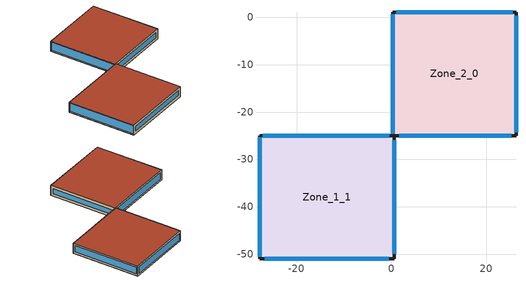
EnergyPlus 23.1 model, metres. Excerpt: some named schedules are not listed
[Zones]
Zone_2_0
 floor outside (90.1-2019 Nonresidential CZ 0 Exterior Floor (Mass)): 0.31,1.05 26.31,1.05 26.31,-24.95 0.31,-24.95 z28.04
 wall outside (90.1-2019 Nonresidential CZ 0 Exterior Wall (Mass)): 0.61,-24.95 26.31,-24.95 26.31,1.05 0.31,1.05 0.31,-24.95 z28.04:32.04
 wall to Zone_1_1 (Interior Partition (Mass)): 0.31,-24.95 0.61,-24.95 z28.04:32.04
 window (90.1-2019 Nonresidential CZ 0 Glazing (Operable)): 0.31,0.7 0.31,-24.59 z28.4:31.68; 1.64,-24.95 25.29,-24.95 z29.06:31.02; 26.31,-24.22 26.31,0.32 / 25.59,1.05 1.04,1.05 z28.77:31.31
 roof outside (90.1-2019 Nonresidential CZ 0 Exterior Roof (Mass)): 0.31,1.05 0.31,-24.95 26.31,-24.95 26.31,1.05 z32.04
Zone_1_1
 floor outside (90.1-2019 Nonresidential CZ 0 Exterior Floor (Mass)): -27.86,-24.95 0.61,-24.95 0.61,-50.95 -27.86,-50.95 z28.04
 wall outside (90.1-2019 Nonresidential CZ 0 Exterior Wall (Mass)): 0.31,-24.95 -27.86,-24.95 -27.86,-50.95 0.61,-50.95 0.61,-24.95 z28.04:32.04
 window (90.1-2019 Nonresidential CZ 0 Glazing (Operable)): -27.86,-25.3 -27.86,-50.59 z28.4:31.68; -26.73,-50.95 -0.52,-50.95 z29.17:30.91; 0.61,-49.92 0.61,-25.97 z29.06:31.02; -0.42,-24.95 -27.13,-24.95 z28.77:31.31
 roof outside (90.1-2019 Nonresidential CZ 0 Exterior Roof (Mass)): -27.86,-24.95 -27.86,-50.95 0.61,-50.95 0.61,-24.95 z32.04
[Site:GroundTemperature:BuildingSurface]
18, 18, 18, 18, 18, 18, 18, 18, 18, 18, 18, 18
[Site:GroundReflectance]
0.2, 0.2, 0.2, 0.2, 0.2, 0.2, 0.2, 0.2, 0.2, 0.2, 0.2, 0.2
[Site:GroundReflectance:SnowModifier]
1, 1
[Site:WeatherStation]
Wind Sensor Height Above Ground {m}=10; Wind Speed Profile Exponent=0.22; Wind Speed Profile Boundary Layer Thickness {m}=370; Air Temperature Sensor Height Above Ground {m}=1.5
[SizingPeriod:WeatherFileConditionType] Use Weather File Daylight Saving Period=No; Use Weather File Rain and Snow Indicators=No
Name | Period Selection | Day Type
Extreme Summer Weather Period for Design | SummerExtreme | SummerDesignDay
Extreme Winter Weather Period for Design | WinterExtreme | WinterDesignDay
[Building]
Building: North Axis {deg}=0; Terrain=Suburbs; Loads Convergence Tolerance Value=0.04; Temperature Convergence Tolerance Value {deltaC}=0.25; Solar Distribution=FullExterior; Maximum Number of Warmup Days=30; Minimum Number of Warmup Days=7
[Construction]
90.1-2019 Nonresidential CZ 0 Exterior Wall (Mass): Stucco_0.025_90.1-2019 Nonresidential CZ 0 Exterior Wall (Mass), Concrete_0.203_90.1-2019 Nonresidential CZ 0 Exterior Wall (Mass), Mineral Wool_0.006340168156952033_90.1-2019 Nonresidential CZ 0 Exterior Wall (Mass), Plaster_0.013_90.1-2019 Nonresidential CZ 0 Exterior Wall (Mass)
Interior Partition (Mass): Plaster_0.013_Interior Partition (Mass), Plaster_0.013_Interior Partition (Mass)
90.1-2019 Nonresidential CZ 0 Exterior Floor (Mass): Stucco_0.025_90.1-2019 Nonresidential CZ 0 Exterior Floor (Mass), Mineral Wool_0.005244967487677573_90.1-2019 Nonresidential CZ 0 Exterior Floor (Mass), Concrete_0.102_90.1-2019 Nonresidential CZ 0 Exterior Floor (Mass), Carpet_0.02_90.1-2019 Nonresidential CZ 0 Exterior Floor (Mass)
90.1-2019 Nonresidential CZ 0 Exterior Roof (Mass): Vaporpermeable Felt_0.003_90.1-2019 Nonresidential CZ 0 Exterior Roof (Mass), XPS Board_0.14713995500631277_90.1-2019 Nonresidential CZ 0 Exterior Roof (Mass), Concrete_0.203_90.1-2019 Nonresidential CZ 0 Exterior Roof (Mass), Acoustic Tile_0.005_90.1-2019 Nonresidential CZ 0 Exterior Roof (Mass)
90.1-2019 Nonresidential CZ 0 Glazing (Operable): 90.1-2019 Nonresidential CZ 0 Glazing (Operable)Window
[Material]
Stucco_0.025_90.1-2019 Nonresidential CZ 0 Exterior Wall (Mass): Roughness=Smooth; @90.1-2019 Nonresidential CZ 0 Exterior Wall (Mass):Stucco-Thickness@ [m]=0.025; @90.1-2019 Nonresidential CZ 0 Exterior Wall (Mass):Stucco-Conductivity@ [W/m-K]=0.72; @90.1-2019 Nonresidential CZ 0 Exterior Wall (Mass):Stucco-Density@ [kg/m3]=1856; @90.1-2019 Nonresidential CZ 0 Exterior Wall (Mass):Stucco-SpecificHeat@ [J/kg-K]=840; @90.1-2019 Nonresidential CZ 0 Exterior Wall (Mass):Stucco-ThermalEmittance@=0.9; @90.1-2019 Nonresidential CZ 0 Exterior Wall (Mass):Stucco-SolarAbsorptance@=0.7; @90.1-2019 Nonresidential CZ 0 Exterior Wall (Mass):Stucco-VisibleAbsorptance@=0.7
Concrete_0.203_90.1-2019 Nonresidential CZ 0 Exterior Wall (Mass): Roughness=Rough; @90.1-2019 Nonresidential CZ 0 Exterior Wall (Mass):Concrete-Thickness@ [m]=0.203; @90.1-2019 Nonresidential CZ 0 Exterior Wall (Mass):Concrete-Conductivity@ [W/m-K]=2; @90.1-2019 Nonresidential CZ 0 Exterior Wall (Mass):Concrete-Density@ [kg/m3]=2400; @90.1-2019 Nonresidential CZ 0 Exterior Wall (Mass):Concrete-SpecificHeat@ [J/kg-K]=950; @90.1-2019 Nonresidential CZ 0 Exterior Wall (Mass):Concrete-ThermalEmittance@=0.9; @90.1-2019 Nonresidential CZ 0 Exterior Wall (Mass):Concrete-SolarAbsorptance@=0.7; @90.1-2019 Nonresidential CZ 0 Exterior Wall (Mass):Concrete-VisibleAbsorptance@=0.7
Mineral Wool_0.006340168156952033_90.1-2019 Nonresidential CZ 0 Exterior Wall (Mass): Roughness=Rough; @90.1-2019 Nonresidential CZ 0 Exterior Wall (Mass):Mineral Wool-Thickness@ [m]=0.00634017; @90.1-2019 Nonresidential CZ 0 Exterior Wall (Mass):Mineral Wool-Conductivity@ [W/m-K]=0.041; @90.1-2019 Nonresidential CZ 0 Exterior Wall (Mass):Mineral Wool-Density@ [kg/m3]=155; @90.1-2019 Nonresidential CZ 0 Exterior Wall (Mass):Mineral Wool-SpecificHeat@ [J/kg-K]=1130; @90.1-2019 Nonresidential CZ 0 Exterior Wall (Mass):Mineral Wool-ThermalEmittance@=0.9; @90.1-2019 Nonresidential CZ 0 Exterior Wall (Mass):Mineral Wool-SolarAbsorptance@=0.7; @90.1-2019 Nonresidential CZ 0 Exterior Wall (Mass):Mineral Wool-VisibleAbsorptance@=0.7
Plaster_0.013_90.1-2019 Nonresidential CZ 0 Exterior Wall (Mass): Roughness=Rough; @90.1-2019 Nonresidential CZ 0 Exterior Wall (Mass):Plaster-Thickness@ [m]=0.013; @90.1-2019 Nonresidential CZ 0 Exterior Wall (Mass):Plaster-Conductivity@ [W/m-K]=1; @90.1-2019 Nonresidential CZ 0 Exterior Wall (Mass):Plaster-Density@ [kg/m3]=2000; @90.1-2019 Nonresidential CZ 0 Exterior Wall (Mass):Plaster-SpecificHeat@ [J/kg-K]=1130; @90.1-2019 Nonresidential CZ 0 Exterior Wall (Mass):Plaster-ThermalEmittance@=0.9; @90.1-2019 Nonresidential CZ 0 Exterior Wall (Mass):Plaster-SolarAbsorptance@=0.7; @90.1-2019 Nonresidential CZ 0 Exterior Wall (Mass):Plaster-VisibleAbsorptance@=0.7
Plaster_0.013_Interior Partition (Mass): Roughness=Rough; @Interior Partition (Mass):Plaster-Thickness@ [m]=0.013; @Interior Partition (Mass):Plaster-Conductivity@ [W/m-K]=1; @Interior Partition (Mass):Plaster-Density@ [kg/m3]=2000; @Interior Partition (Mass):Plaster-SpecificHeat@ [J/kg-K]=1130; @Interior Partition (Mass):Plaster-ThermalEmittance@=0.9; @Interior Partition (Mass):Plaster-SolarAbsorptance@=0.7; @Interior Partition (Mass):Plaster-VisibleAbsorptance@=0.7
Stucco_0.025_90.1-2019 Nonresidential CZ 0 Exterior Floor (Mass): Roughness=Smooth; @90.1-2019 Nonresidential CZ 0 Exterior Floor (Mass):Stucco-Thickness@ [m]=0.025; @90.1-2019 Nonresidential CZ 0 Exterior Floor (Mass):Stucco-Conductivity@ [W/m-K]=0.72; @90.1-2019 Nonresidential CZ 0 Exterior Floor (Mass):Stucco-Density@ [kg/m3]=1856; @90.1-2019 Nonresidential CZ 0 Exterior Floor (Mass):Stucco-SpecificHeat@ [J/kg-K]=840; @90.1-2019 Nonresidential CZ 0 Exterior Floor (Mass):Stucco-ThermalEmittance@=0.9; @90.1-2019 Nonresidential CZ 0 Exterior Floor (Mass):Stucco-SolarAbsorptance@=0.7; @90.1-2019 Nonresidential CZ 0 Exterior Floor (Mass):Stucco-VisibleAbsorptance@=0.7
Mineral Wool_0.005244967487677573_90.1-2019 Nonresidential CZ 0 Exterior Floor (Mass): Roughness=Rough; @90.1-2019 Nonresidential CZ 0 Exterior Floor (Mass):Mineral Wool-Thickness@ [m]=0.00524497; @90.1-2019 Nonresidential CZ 0 Exterior Floor (Mass):Mineral Wool-Conductivity@ [W/m-K]=0.041; @90.1-2019 Nonresidential CZ 0 Exterior Floor (Mass):Mineral Wool-Density@ [kg/m3]=155; @90.1-2019 Nonresidential CZ 0 Exterior Floor (Mass):Mineral Wool-SpecificHeat@ [J/kg-K]=1130; @90.1-2019 Nonresidential CZ 0 Exterior Floor (Mass):Mineral Wool-ThermalEmittance@=0.9; @90.1-2019 Nonresidential CZ 0 Exterior Floor (Mass):Mineral Wool-SolarAbsorptance@=0.7; @90.1-2019 Nonresidential CZ 0 Exterior Floor (Mass):Mineral Wool-VisibleAbsorptance@=0.7
Concrete_0.102_90.1-2019 Nonresidential CZ 0 Exterior Floor (Mass): Roughness=Rough; @90.1-2019 Nonresidential CZ 0 Exterior Floor (Mass):Concrete-Thickness@ [m]=0.102; @90.1-2019 Nonresidential CZ 0 Exterior Floor (Mass):Concrete-Conductivity@ [W/m-K]=2; @90.1-2019 Nonresidential CZ 0 Exterior Floor (Mass):Concrete-Density@ [kg/m3]=2400; @90.1-2019 Nonresidential CZ 0 Exterior Floor (Mass):Concrete-SpecificHeat@ [J/kg-K]=950; @90.1-2019 Nonresidential CZ 0 Exterior Floor (Mass):Concrete-ThermalEmittance@=0.9; @90.1-2019 Nonresidential CZ 0 Exterior Floor (Mass):Concrete-SolarAbsorptance@=0.7; @90.1-2019 Nonresidential CZ 0 Exterior Floor (Mass):Concrete-VisibleAbsorptance@=0.7
Carpet_0.02_90.1-2019 Nonresidential CZ 0 Exterior Floor (Mass): Roughness=MediumRough; @90.1-2019 Nonresidential CZ 0 Exterior Floor (Mass):Carpet-Thickness@ [m]=0.02; @90.1-2019 Nonresidential CZ 0 Exterior Floor (Mass):Carpet-Conductivity@ [W/m-K]=0.06; @90.1-2019 Nonresidential CZ 0 Exterior Floor (Mass):Carpet-Density@ [kg/m3]=288; @90.1-2019 Nonresidential CZ 0 Exterior Floor (Mass):Carpet-SpecificHeat@ [J/kg-K]=1380; @90.1-2019 Nonresidential CZ 0 Exterior Floor (Mass):Carpet-ThermalEmittance@=0.9; @90.1-2019 Nonresidential CZ 0 Exterior Floor (Mass):Carpet-SolarAbsorptance@=0.7; @90.1-2019 Nonresidential CZ 0 Exterior Floor (Mass):Carpet-VisibleAbsorptance@=0.7
Vaporpermeable Felt_0.003_90.1-2019 Nonresidential CZ 0 Exterior Roof (Mass): Roughness=Rough; @90.1-2019 Nonresidential CZ 0 Exterior Roof (Mass):Vaporpermeable Felt-Thickness@ [m]=0.003; @90.1-2019 Nonresidential CZ 0 Exterior Roof (Mass):Vaporpermeable Felt-Conductivity@ [W/m-K]=0.909091; @90.1-2019 Nonresidential CZ 0 Exterior Roof (Mass):Vaporpermeable Felt-Density@ [kg/m3]=0.5; @90.1-2019 Nonresidential CZ 0 Exterior Roof (Mass):Vaporpermeable Felt-SpecificHeat@ [J/kg-K]=1800; @90.1-2019 Nonresidential CZ 0 Exterior Roof (Mass):Vaporpermeable Felt-ThermalEmittance@=0.9; @90.1-2019 Nonresidential CZ 0 Exterior Roof (Mass):Vaporpermeable Felt-SolarAbsorptance@=0.7; @90.1-2019 Nonresidential CZ 0 Exterior Roof (Mass):Vaporpermeable Felt-VisibleAbsorptance@=0.7
XPS Board_0.14713995500631277_90.1-2019 Nonresidential CZ 0 Exterior Roof (Mass): Roughness=Rough; @90.1-2019 Nonresidential CZ 0 Exterior Roof (Mass):XPS Board-Thickness@ [m]=0.14714; @90.1-2019 Nonresidential CZ 0 Exterior Roof (Mass):XPS Board-Conductivity@ [W/m-K]=0.034; @90.1-2019 Nonresidential CZ 0 Exterior Roof (Mass):XPS Board-Density@ [kg/m3]=35; @90.1-2019 Nonresidential CZ 0 Exterior Roof (Mass):XPS Board-SpecificHeat@ [J/kg-K]=1400; @90.1-2019 Nonresidential CZ 0 Exterior Roof (Mass):XPS Board-ThermalEmittance@=0.9; @90.1-2019 Nonresidential CZ 0 Exterior Roof (Mass):XPS Board-SolarAbsorptance@=0.7; @90.1-2019 Nonresidential CZ 0 Exterior Roof (Mass):XPS Board-VisibleAbsorptance@=0.7
Concrete_0.203_90.1-2019 Nonresidential CZ 0 Exterior Roof (Mass): Roughness=Rough; @90.1-2019 Nonresidential CZ 0 Exterior Roof (Mass):Concrete-Thickness@ [m]=0.203; @90.1-2019 Nonresidential CZ 0 Exterior Roof (Mass):Concrete-Conductivity@ [W/m-K]=2; @90.1-2019 Nonresidential CZ 0 Exterior Roof (Mass):Concrete-Density@ [kg/m3]=2400; @90.1-2019 Nonresidential CZ 0 Exterior Roof (Mass):Concrete-SpecificHeat@ [J/kg-K]=950; @90.1-2019 Nonresidential CZ 0 Exterior Roof (Mass):Concrete-ThermalEmittance@=0.9; @90.1-2019 Nonresidential CZ 0 Exterior Roof (Mass):Concrete-SolarAbsorptance@=0.7; @90.1-2019 Nonresidential CZ 0 Exterior Roof (Mass):Concrete-VisibleAbsorptance@=0.7
Acoustic Tile_0.005_90.1-2019 Nonresidential CZ 0 Exterior Roof (Mass): Roughness=MediumSmooth; @90.1-2019 Nonresidential CZ 0 Exterior Roof (Mass):Acoustic Tile-Thickness@ [m]=0.005; @90.1-2019 Nonresidential CZ 0 Exterior Roof (Mass):Acoustic Tile-Conductivity@ [W/m-K]=0.06; @90.1-2019 Nonresidential CZ 0 Exterior Roof (Mass):Acoustic Tile-Density@ [kg/m3]=368; @90.1-2019 Nonresidential CZ 0 Exterior Roof (Mass):Acoustic Tile-SpecificHeat@ [J/kg-K]=590; @90.1-2019 Nonresidential CZ 0 Exterior Roof (Mass):Acoustic Tile-ThermalEmittance@=0.9; @90.1-2019 Nonresidential CZ 0 Exterior Roof (Mass):Acoustic Tile-SolarAbsorptance@=0.7; @90.1-2019 Nonresidential CZ 0 Exterior Roof (Mass):Acoustic Tile-VisibleAbsorptance@=0.7
[WindowMaterial:SimpleGlazingSystem]
90.1-2019 Nonresidential CZ 0 Glazing (Operable)Window: @90.1-2019 Nonresidential CZ 0 Glazing (Operable)-UValue@=3.52052; @90.1-2019 Nonresidential CZ 0 Glazing (Operable)-SolarHeatGainCoefficient@=0.2; @90.1-2019 Nonresidential CZ 0 Glazing (Operable)-VisibleTransmittance@=0.22
[WindowMaterial:Shade] Solar Reflectance=0.49; Visible reflectance=0.49; Thermal Hemispherical Emissivity=0.9; Infrared Transmittance=0; Top opening multiplier=1; Bottom opening multiplier=1; Left-side opening multiplier=1; Right-side opening multiplier=1; Air flow permeability=0
Zone_2_0:f0:w0_Shade: @Zone_2_0:f0:w0-ShadingSystemTransmittanceSolar@=0.5; @Zone_2_0:f0:w0-ShadingSystemTransmittanceVisible@=0.5; @Zone_2_0:f0:w0-ShadingThickness@ [m]=0.003; @Zone_2_0:f0:w0-ShadingConductivity@ [W/m-K]=0.1; @Zone_2_0:f0:w0-ShadeGlassDistance@ [m]=0.05
Zone_2_0:f2:w0_Shade: @Zone_2_0:f2:w0-ShadingSystemTransmittanceSolar@=0.5; @Zone_2_0:f2:w0-ShadingSystemTransmittanceVisible@=0.5; @Zone_2_0:f2:w0-ShadingThickness@ [m]=0.003; @Zone_2_0:f2:w0-ShadingConductivity@ [W/m-K]=0.1; @Zone_2_0:f2:w0-ShadeGlassDistance@ [m]=0.05
Zone_2_0:f3:w0_Shade: @Zone_2_0:f3:w0-ShadingSystemTransmittanceSolar@=0.5; @Zone_2_0:f3:w0-ShadingSystemTransmittanceVisible@=0.5; @Zone_2_0:f3:w0-ShadingThickness@ [m]=0.003; @Zone_2_0:f3:w0-ShadingConductivity@ [W/m-K]=0.1; @Zone_2_0:f3:w0-ShadeGlassDistance@ [m]=0.05
Zone_2_0:f4:w0_Shade: @Zone_2_0:f4:w0-ShadingSystemTransmittanceSolar@=0.5; @Zone_2_0:f4:w0-ShadingSystemTransmittanceVisible@=0.5; @Zone_2_0:f4:w0-ShadingThickness@ [m]=0.003; @Zone_2_0:f4:w0-ShadingConductivity@ [W/m-K]=0.1; @Zone_2_0:f4:w0-ShadeGlassDistance@ [m]=0.05
Zone_1_1:f0:w0_Shade: @Zone_1_1:f0:w0-ShadingSystemTransmittanceSolar@=0.5; @Zone_1_1:f0:w0-ShadingSystemTransmittanceVisible@=0.5; @Zone_1_1:f0:w0-ShadingThickness@ [m]=0.003; @Zone_1_1:f0:w0-ShadingConductivity@ [W/m-K]=0.1; @Zone_1_1:f0:w0-ShadeGlassDistance@ [m]=0.05
Zone_1_1:f1:w0_Shade: @Zone_1_1:f1:w0-ShadingSystemTransmittanceSolar@=0.5; @Zone_1_1:f1:w0-ShadingSystemTransmittanceVisible@=0.5; @Zone_1_1:f1:w0-ShadingThickness@ [m]=0.003; @Zone_1_1:f1:w0-ShadingConductivity@ [W/m-K]=0.1; @Zone_1_1:f1:w0-ShadeGlassDistance@ [m]=0.05
Zone_1_1:f2:w0_Shade: @Zone_1_1:f2:w0-ShadingSystemTransmittanceSolar@=0.5; @Zone_1_1:f2:w0-ShadingSystemTransmittanceVisible@=0.5; @Zone_1_1:f2:w0-ShadingThickness@ [m]=0.003; @Zone_1_1:f2:w0-ShadingConductivity@ [W/m-K]=0.1; @Zone_1_1:f2:w0-ShadeGlassDistance@ [m]=0.05
Zone_1_1:f3:w0_Shade: @Zone_1_1:f3:w0-ShadingSystemTransmittanceSolar@=0.5; @Zone_1_1:f3:w0-ShadingSystemTransmittanceVisible@=0.5; @Zone_1_1:f3:w0-ShadingThickness@ [m]=0.003; @Zone_1_1:f3:w0-ShadingConductivity@ [W/m-K]=0.1; @Zone_1_1:f3:w0-ShadeGlassDistance@ [m]=0.05
[Zone] Rotation [deg]=0; Type=1; Multiplier=1; Zone Inside Convection Algorithm=TARP; Zone Outside Convection Algorithm=DOE-2
Name | Volume [m3] | Area [m2]
Zone_2_0 | 2704 | 676
Zone_1_1 | 2961.32 | 740.33
[People] OccupancySchedule=College BLDG_OCC_SCH_Offices; Number of People Calculation Method=People/Area; PeopleDensity [person/m2]=0.2; Fraction Radiant=0.3; Sensible Heat Fraction=AUTOCALCULATE; Carbon Dioxide Generation Rate [m3/s-W]=3.82E-08; Enable ASHRAE 55 Comfort Warnings=No; Mean Radiant Temperature Calculation Type=ZoneAveraged; Clothing Insulation Calculation Method=DynamicClothingModelASHRAE55; Air Velocity Schedule=AirSpeed 0; Thermal Comfort Model 1 Type=AdaptiveASH55; Thermal Comfort Model 2 Type=Pierce; Thermal Comfort Model 3 Type=Fanger
Name | Zone or ZoneList | Activity Level Schedule | Work Efficiency Schedule
People Zone_2_0 | Zone_2_0 | Zone_2_0PeopleActivity | Zone_2_0WorkEfficiency
People Zone_1_1 | Zone_1_1 | Zone_1_1PeopleActivity | Zone_1_1WorkEfficiency
[ElectricEquipment] EquipmentAvailibilitySchedule=College BLDG_EQUIP_SCH_Base; Design Level Calculation Method=Watts/Area; EquipmentPowerDensity [W/m2]=12; Fraction Latent=0; Fraction Radiant=.2; Fraction Lost=0
Name | Zone or ZoneList
Zone_2_0 Equipment | Zone_2_0
Zone_1_1 Equipment | Zone_1_1
[Lights] LightsAvailibilitySchedule=College BLDG_LIGHT_SCH; Design Level Calculation Method=Watts/Area; LightingPowerDensity [W/m2]=13; Return Air Fraction=0; Fraction Radiant=.42; Fraction Visible=.18; Fraction Replaceable=1
Name | Zone or ZoneList
Zone_2_0 General lighting | Zone_2_0
Zone_1_1 General lighting | Zone_1_1
[Daylighting:Controls] Daylighting Method=SplitFlux; Lighting control type { 1 = continuous,2 = stepped,3 = continuous / off}=Continuous; Minimum Input Power Fraction for Continuous Dimming Control=0.1; Minimum Light Output Fraction for Continuous Dimming Control=0.1; Number of Stepped Control Steps=3; Probability Lighting will be Reset When Needed in Manual Stepped Control=1; Maximum Allowable Discomfort Glare Index=22; Fraction of Zone Controlled by Reference Point 1=1
Name | Zone | @Zone_2_0-LightsAvailibilitySchedule@ | Daylighting Reference Point 1 | @Zone_2_0-IlluminanceSetpoint@ [lux at Reference Point 1] | @Zone_1_1-LightsAvailibilitySchedule@ | @Zone_1_1-IlluminanceSetpoint@ [lux at Reference Point 1]
Zone_2_0_DaylCtrl | Zone_2_0 | College BLDG_LIGHT_SCH | Zone_2_0_DaylCtrlRefPt1 | 500
Zone_1_1_DaylCtrl | Zone_1_1 |  | Zone_1_1_DaylCtrlRefPt1 |  | College BLDG_LIGHT_SCH | 500
[ZoneInfiltration:DesignFlowRate] Schedule=On; Design Flow Rate Calculation Method=Flow/ExteriorArea; Flow per Exterior Surface Area [m3/s-m2]=0.00102413
Name | Zone or ZoneList | @Zone_2_0-InfiltrationConstantCoefficient@ | @Zone_2_0-InfiltrationTemperatureCoefficient@ | @Zone_2_0-InfiltrationWindVelocityCoefficient@ | @Zone_2_0-InfiltrationWindVelocitySquaredCoefficient@ | @Zone_1_1-InfiltrationConstantCoefficient@ | @Zone_1_1-InfiltrationTemperatureCoefficient@ | @Zone_1_1-InfiltrationWindVelocityCoefficient@ | @Zone_1_1-InfiltrationWindVelocitySquaredCoefficient@
Zone_2_0Infiltration | Zone_2_0 | 1 | 0 | 0 | 0
Zone_1_1Infiltration | Zone_1_1 |  |  |  |  | 1 | 0 | 0 | 0
[WindowShadingControl] Shading type=ExteriorShade; Shading control is scheduled=Yes; Glare control is active=No; Type of slat angle control=FixedSlatAngle; Setpoint 2=0; Multiple Surface Control Type=Sequential
Zone_2_0:f0:w0_ShadingControl: Zone=Zone_2_0; @Zone_2_0:f0:w0-ShadingControlType@=OnIfHighSolarOnWindow; @Zone_2_0:f0:w0-ShadingSystemAvailibilitySchedule@=AllOn; @Zone_2_0:f0:w0-ShadingSystemSetPoint@=180; Material name of shading device=Zone_2_0:f0:w0_Shade; Daylighting Control Object=Zone_2_0_DaylCtrl; Fenestration Surface 1=Zone_2_0:f0:w0
Zone_2_0:f2:w0_ShadingControl: Zone=Zone_2_0; Material name of shading device=Zone_2_0:f2:w0_Shade; Daylighting Control Object=Zone_2_0_DaylCtrl; Fenestration Surface 1=Zone_2_0:f2:w0; @Zone_2_0:f2:w0-ShadingControlType@=OnIfHighSolarOnWindow; @Zone_2_0:f2:w0-ShadingSystemAvailibilitySchedule@=AllOn; @Zone_2_0:f2:w0-ShadingSystemSetPoint@=180
Zone_2_0:f3:w0_ShadingControl: Zone=Zone_2_0; Material name of shading device=Zone_2_0:f3:w0_Shade; Daylighting Control Object=Zone_2_0_DaylCtrl; Fenestration Surface 1=Zone_2_0:f3:w0; @Zone_2_0:f3:w0-ShadingControlType@=OnIfHighSolarOnWindow; @Zone_2_0:f3:w0-ShadingSystemAvailibilitySchedule@=AllOn; @Zone_2_0:f3:w0-ShadingSystemSetPoint@=180
Zone_2_0:f4:w0_ShadingControl: Zone=Zone_2_0; Material name of shading device=Zone_2_0:f4:w0_Shade; Daylighting Control Object=Zone_2_0_DaylCtrl; Fenestration Surface 1=Zone_2_0:f4:w0; @Zone_2_0:f4:w0-ShadingControlType@=OnIfHighSolarOnWindow; @Zone_2_0:f4:w0-ShadingSystemAvailibilitySchedule@=AllOn; @Zone_2_0:f4:w0-ShadingSystemSetPoint@=180
Zone_1_1:f0:w0_ShadingControl: Zone=Zone_1_1; Material name of shading device=Zone_1_1:f0:w0_Shade; Daylighting Control Object=Zone_1_1_DaylCtrl; Fenestration Surface 1=Zone_1_1:f0:w0; @Zone_1_1:f0:w0-ShadingControlType@=OnIfHighSolarOnWindow; @Zone_1_1:f0:w0-ShadingSystemAvailibilitySchedule@=AllOn; @Zone_1_1:f0:w0-ShadingSystemSetPoint@=180
Zone_1_1:f1:w0_ShadingControl: Zone=Zone_1_1; Material name of shading device=Zone_1_1:f1:w0_Shade; Daylighting Control Object=Zone_1_1_DaylCtrl; Fenestration Surface 1=Zone_1_1:f1:w0; @Zone_1_1:f1:w0-ShadingControlType@=OnIfHighSolarOnWindow; @Zone_1_1:f1:w0-ShadingSystemAvailibilitySchedule@=AllOn; @Zone_1_1:f1:w0-ShadingSystemSetPoint@=180
Zone_1_1:f2:w0_ShadingControl: Zone=Zone_1_1; Material name of shading device=Zone_1_1:f2:w0_Shade; Daylighting Control Object=Zone_1_1_DaylCtrl; Fenestration Surface 1=Zone_1_1:f2:w0; @Zone_1_1:f2:w0-ShadingControlType@=OnIfHighSolarOnWindow; @Zone_1_1:f2:w0-ShadingSystemAvailibilitySchedule@=AllOn; @Zone_1_1:f2:w0-ShadingSystemSetPoint@=180
Zone_1_1:f3:w0_ShadingControl: Zone=Zone_1_1; Material name of shading device=Zone_1_1:f3:w0_Shade; Daylighting Control Object=Zone_1_1_DaylCtrl; Fenestration Surface 1=Zone_1_1:f3:w0; @Zone_1_1:f3:w0-ShadingControlType@=OnIfHighSolarOnWindow; @Zone_1_1:f3:w0-ShadingSystemAvailibilitySchedule@=AllOn; @Zone_1_1:f3:w0-ShadingSystemSetPoint@=180
[Zone equipment]
Zone_2_0: Zone_2_0 Ideal Loads Air
Zone_1_1: Zone_1_1 Ideal Loads Air
[Sizing:Zone] Zone Cooling Design Supply Air Temperature Input Method=SupplyAirTemperature; Zone Cooling Design Supply Air Temperature {C}=12; Zone Heating Design Supply Air Temperature Input Method=SupplyAirTemperature; Zone Heating Design Supply Air Temperature {C}=35; Zone Cooling Design Supply Air Humidity Ratio {kgWater/kgDryAir}=0.009; Zone Heating Design Supply Air Humidity Ratio {kgWater/kgDryAir}=0.004; Zone Heating Sizing Factor=1.15; Zone Cooling Sizing Factor=1.15; Cooling Design Air Flow Method=DesignDay; Heating Design Air Flow Method=DesignDay
Name | Design Specification Outdoor Air Object
Zone_2_0 | Zone_2_0MinFreshAir
Zone_1_1 | Zone_1_1MinFreshAir
[ZoneControl:Thermostat]
Name | Zone or ZoneList | Control Type Schedule | Control 1
Zone_2_0 Thermostat | Zone_2_0 | Zone_2_0_ZoneControlTypeSched | Dual Setpoint - Zone Zone_2_0
Zone_1_1 Thermostat | Zone_1_1 | Zone_1_1_ZoneControlTypeSched | Dual Setpoint - Zone Zone_1_1
[ThermostatSetpoint:DualSetpoint] Heating Setpoint Temperature Schedule=College HTGSETP_SCH; Cooling Setpoint Temperature Schedule=College CLGSETP_SCH
Dual Setpoint - Zone Zone_2_0; Dual Setpoint - Zone Zone_1_1
[DesignSpecification:OutdoorAir] Outdoor Air Method=Sum; MechVentSchedule=AllOn
Name | @Zone_2_0-MinFreshAirPerson@ [m3/s-person] | @Zone_2_0-MinFreshAirArea@ [m3/s-m2] | @Zone_1_1-MinFreshAirPerson@ [m3/s-person] | @Zone_1_1-MinFreshAirArea@ [m3/s-m2]
Zone_2_0MinFreshAir | 0.01 | 0.001
Zone_1_1MinFreshAir |  |  | 0.01 | 0.001
[Schedule:Constant]
On; AllOn: 1
AirSpeed 0: 0
Zone_2_0PeopleActivity; Zone_1_1PeopleActivity: Any Number, 125.28
Zone_2_0WorkEfficiency; Zone_1_1WorkEfficiency: Any Number, 0
Zone_2_0_ZoneControlTypeSched; Zone_1_1_ZoneControlTypeSched: 4
[Schedule:Day:Hourly]
13a46f4f-f023-4d97-bc89-9e15cc504736: Fraction, 0, 0, 0, 0, 0, 0, 0, 0, 1, 1, 1, 1, 1, 1, 1, 1, 1, 0.2, 0.2, 0.2, 0.2, 0, 0, 0
2db9fe6b-5451-4ef8-b29c-43ce3ec11145: Fraction, 0, 0, 0, 0, 0, 0, 0, 0, 0, 0, 0, 0, 0, 0, 0, 0, 0, 0, 0, 0, 0, 0, 0, 0
1834927a-b472-4396-8721-2c7e9bc78555: Fraction, 0, 0, 0, 0, 0, 0, 0, 0, 0.5, 0.5, 0.5, 0.5, 0.5, 0.5, 0.5, 0.5, 0.5, 0.2, 0.2, 0.2, 0.2, 0, 0, 0
11972c52-61c8-4f57-88bb-7496af982186: Fraction, 0.1773, 0.1773, 0.1773, 0.1773, 0.1773, 0.1773, 0.1773, 0.9, 0.9, 0.9, 0.9, 0.9, 0.9, 0.9, 0.9, 0.9, 0.9, 0.9, 0.9, 0.9, 0.9, 0.1773, 0.1773, 0.1773
d54c6378-4a6c-45db-9de4-900cf3df8b70: Fraction, 0.1773, 0.1773, 0.1773, 0.1773, 0.1773, 0.1773, 0.1773, 0.1773, 0.1773, 0.1773, 0.1773, 0.1773, 0.1773, 0.1773, 0.1773, 0.1773, 0.1773, 0.1773, 0.1773, 0.1773, 0.1773, 0.1773, 0.1773, 0.1773
852b5676-d480-4d98-a6f2-b27ff55470ac: Fraction, 0.1773, 0.1773, 0.1773, 0.1773, 0.1773, 0.1773, 0.1773, 0.1773, 0.5, 0.5, 0.5, 0.5, 0.5, 0.5, 0.5, 0.5, 0.5, 0.5, 0.5, 0.5, 0.1773, 0.1773, 0.1773, 0.1773
28ff5dd8-2adb-4925-b8d8-fbb9354c33e4: Fraction, 0.4, 0.4, 0.4, 0.4, 0.4, 0.4, 0.4, 0.4, 1, 1, 1, 1, 1, 1, 1, 1, 1, 0.4, 0.4, 0.4, 0.4, 0.4, 0.4, 0.4
d93732f1-78b8-4d49-a862-33fb61c03296: Fraction, 0.4, 0.4, 0.4, 0.4, 0.4, 0.4, 0.4, 0.4, 0.4, 0.4, 0.4, 0.4, 0.4, 0.4, 0.4, 0.4, 0.4, 0.4, 0.4, 0.4, 0.4, 0.4, 0.4, 0.4
d121ed73-165e-4655-82d5-77e987343f9d: Fraction, 0.3, 0.3, 0.3, 0.3, 0.3, 0.3, 0.3, 0.3, 0.3, 0.3, 0.3, 0.3, 0.3, 0.3, 0.3, 0.3, 0.3, 0.3, 0.3, 0.3, 0.3, 0.3, 0.3, 0.3
e1321285-c9d6-467d-9a4d-bb59ab9c38de: Fraction, 0.3, 0.3, 0.3, 0.3, 0.3, 0.3, 0.3, 0.3, 0.5, 0.5, 0.5, 0.5, 0.5, 0.5, 0.5, 0.5, 0.5, 0.3, 0.3, 0.3, 0.3, 0.3, 0.3, 0.3
[Schedule:Year]
College BLDG_OCC_SCH_Offices: Fraction, College BLDG_OCC_SCH_Offices_0, 1, 1, 1, 7, College BLDG_OCC_SCH_Offices_1, 1, 8, 1, 14, College BLDG_OCC_SCH_Offices_2, 1, 15, 1, 21, College BLDG_OCC_SCH_Offices_3, 1, 22, 1, 28, College BLDG_OCC_SCH_Offices_4, 1, 29, 2, 4, College BLDG_OCC_SCH_Offices_5, 2, 5, 2, 11, College BLDG_OCC_SCH_Offices_6, 2, 12, 2, 18, College BLDG_OCC_SCH_Offices_7, 2, 19, 2, 25, College BLDG_OCC_SCH_Offices_8, 2, 26, 3, 4, College BLDG_OCC_SCH_Offices_9, 3, 5, 3, 11, College BLDG_OCC_SCH_Offices_10, 3, 12, 3, 18, College BLDG_OCC_SCH_Offices_11, 3, 19, 3, 25, College BLDG_OCC_SCH_Offices_12, 3, 26, 4, 1, College BLDG_OCC_SCH_Offices_13, 4, 2, 4, 8, College BLDG_OCC_SCH_Offices_14, 4, 9, 4, 15, College BLDG_OCC_SCH_Offices_15, 4, 16, 4, 22, College BLDG_OCC_SCH_Offices_16, 4, 23, 4, 29, College BLDG_OCC_SCH_Offices_17, 4, 30, 5, 6, College BLDG_OCC_SCH_Offices_18, 5, 7, 5, 13, College BLDG_OCC_SCH_Offices_19, 5, 14, 5, 20, College BLDG_OCC_SCH_Offices_20, 5, 21, 5, 27, College BLDG_OCC_SCH_Offices_21, 5, 28, 6, 3, College BLDG_OCC_SCH_Offices_22, 6, 4, 6, 10, College BLDG_OCC_SCH_Offices_23, 6, 11, 6, 17, College BLDG_OCC_SCH_Offices_24, 6, 18, 6, 24, College BLDG_OCC_SCH_Offices_25, 6, 25, 7, 1, College BLDG_OCC_SCH_Offices_26, 7, 2, 7, 8, College BLDG_OCC_SCH_Offices_27, 7, 9, 7, 15, College BLDG_OCC_SCH_Offices_28, 7, 16, 7, 22, College BLDG_OCC_SCH_Offices_29, 7, 23, 7, 29, College BLDG_OCC_SCH_Offices_30, 7, 30, 8, 5, College BLDG_OCC_SCH_Offices_31, 8, 6, 8, 12, College BLDG_OCC_SCH_Offices_32, 8, 13, 8, 19, College BLDG_OCC_SCH_Offices_33, 8, 20, 8, 26, College BLDG_OCC_SCH_Offices_34, 8, 27, 9, 2, College BLDG_OCC_SCH_Offices_35, 9, 3, 9, 9, College BLDG_OCC_SCH_Offices_36, 9, 10, 9, 16, College BLDG_OCC_SCH_Offices_37, 9, 17, 9, 23, College BLDG_OCC_SCH_Offices_38, 9, 24, 9, 30, College BLDG_OCC_SCH_Offices_39, 10, 1, 10, 7, College BLDG_OCC_SCH_Offices_40, 10, 8, 10, 14, College BLDG_OCC_SCH_Offices_41, 10, 15, 10, 21, College BLDG_OCC_SCH_Offices_42, 10, 22, 10, 28, College BLDG_OCC_SCH_Offices_43, 10, 29, 11, 4, College BLDG_OCC_SCH_Offices_44, 11, 5, 11, 11, College BLDG_OCC_SCH_Offices_45, 11, 12, 11, 18, College BLDG_OCC_SCH_Offices_46, 11, 19, 11, 25, College BLDG_OCC_SCH_Offices_47, 11, 26, 12, 2, College BLDG_OCC_SCH_Offices_48, 12, 3, 12, 9, College BLDG_OCC_SCH_Offices_49, 12, 10, 12, 16, College BLDG_OCC_SCH_Offices_50, 12, 17, 12, 23, College BLDG_OCC_SCH_Offices_51, 12, 24, 12, 30, College BLDG_OCC_SCH_Offices_52, 12, 31, 12, 31
College BLDG_LIGHT_SCH: Fraction, College BLDG_LIGHT_SCH_0, 1, 1, 1, 7, College BLDG_LIGHT_SCH_1, 1, 8, 1, 14, College BLDG_LIGHT_SCH_2, 1, 15, 1, 21, College BLDG_LIGHT_SCH_3, 1, 22, 1, 28, College BLDG_LIGHT_SCH_4, 1, 29, 2, 4, College BLDG_LIGHT_SCH_5, 2, 5, 2, 11, College BLDG_LIGHT_SCH_6, 2, 12, 2, 18, College BLDG_LIGHT_SCH_7, 2, 19, 2, 25, College BLDG_LIGHT_SCH_8, 2, 26, 3, 4, College BLDG_LIGHT_SCH_9, 3, 5, 3, 11, College BLDG_LIGHT_SCH_10, 3, 12, 3, 18, College BLDG_LIGHT_SCH_11, 3, 19, 3, 25, College BLDG_LIGHT_SCH_12, 3, 26, 4, 1, College BLDG_LIGHT_SCH_13, 4, 2, 4, 8, College BLDG_LIGHT_SCH_14, 4, 9, 4, 15, College BLDG_LIGHT_SCH_15, 4, 16, 4, 22, College BLDG_LIGHT_SCH_16, 4, 23, 4, 29, College BLDG_LIGHT_SCH_17, 4, 30, 5, 6, College BLDG_LIGHT_SCH_18, 5, 7, 5, 13, College BLDG_LIGHT_SCH_19, 5, 14, 5, 20, College BLDG_LIGHT_SCH_20, 5, 21, 5, 27, College BLDG_LIGHT_SCH_21, 5, 28, 6, 3, College BLDG_LIGHT_SCH_22, 6, 4, 6, 10, College BLDG_LIGHT_SCH_23, 6, 11, 6, 17, College BLDG_LIGHT_SCH_24, 6, 18, 6, 24, College BLDG_LIGHT_SCH_25, 6, 25, 7, 1, College BLDG_LIGHT_SCH_26, 7, 2, 7, 8, College BLDG_LIGHT_SCH_27, 7, 9, 7, 15, College BLDG_LIGHT_SCH_28, 7, 16, 7, 22, College BLDG_LIGHT_SCH_29, 7, 23, 7, 29, College BLDG_LIGHT_SCH_30, 7, 30, 8, 5, College BLDG_LIGHT_SCH_31, 8, 6, 8, 12, College BLDG_LIGHT_SCH_32, 8, 13, 8, 19, College BLDG_LIGHT_SCH_33, 8, 20, 8, 26, College BLDG_LIGHT_SCH_34, 8, 27, 9, 2, College BLDG_LIGHT_SCH_35, 9, 3, 9, 9, College BLDG_LIGHT_SCH_36, 9, 10, 9, 16, College BLDG_LIGHT_SCH_37, 9, 17, 9, 23, College BLDG_LIGHT_SCH_38, 9, 24, 9, 30, College BLDG_LIGHT_SCH_39, 10, 1, 10, 7, College BLDG_LIGHT_SCH_40, 10, 8, 10, 14, College BLDG_LIGHT_SCH_41, 10, 15, 10, 21, College BLDG_LIGHT_SCH_42, 10, 22, 10, 28, College BLDG_LIGHT_SCH_43, 10, 29, 11, 4, College BLDG_LIGHT_SCH_44, 11, 5, 11, 11, College BLDG_LIGHT_SCH_45, 11, 12, 11, 18, College BLDG_LIGHT_SCH_46, 11, 19, 11, 25, College BLDG_LIGHT_SCH_47, 11, 26, 12, 2, College BLDG_LIGHT_SCH_48, 12, 3, 12, 9, College BLDG_LIGHT_SCH_49, 12, 10, 12, 16, College BLDG_LIGHT_SCH_50, 12, 17, 12, 23, College BLDG_LIGHT_SCH_51, 12, 24, 12, 30, College BLDG_LIGHT_SCH_52, 12, 31, 12, 31
College BLDG_EQUIP_SCH_Base: Fraction, College BLDG_EQUIP_SCH_Base_0, 1, 1, 1, 7, College BLDG_EQUIP_SCH_Base_1, 1, 8, 1, 14, College BLDG_EQUIP_SCH_Base_2, 1, 15, 1, 21, College BLDG_EQUIP_SCH_Base_3, 1, 22, 1, 28, College BLDG_EQUIP_SCH_Base_4, 1, 29, 2, 4, College BLDG_EQUIP_SCH_Base_5, 2, 5, 2, 11, College BLDG_EQUIP_SCH_Base_6, 2, 12, 2, 18, College BLDG_EQUIP_SCH_Base_7, 2, 19, 2, 25, College BLDG_EQUIP_SCH_Base_8, 2, 26, 3, 4, College BLDG_EQUIP_SCH_Base_9, 3, 5, 3, 11, College BLDG_EQUIP_SCH_Base_10, 3, 12, 3, 18, College BLDG_EQUIP_SCH_Base_11, 3, 19, 3, 25, College BLDG_EQUIP_SCH_Base_12, 3, 26, 4, 1, College BLDG_EQUIP_SCH_Base_13, 4, 2, 4, 8, College BLDG_EQUIP_SCH_Base_14, 4, 9, 4, 15, College BLDG_EQUIP_SCH_Base_15, 4, 16, 4, 22, College BLDG_EQUIP_SCH_Base_16, 4, 23, 4, 29, College BLDG_EQUIP_SCH_Base_17, 4, 30, 5, 6, College BLDG_EQUIP_SCH_Base_18, 5, 7, 5, 13, College BLDG_EQUIP_SCH_Base_19, 5, 14, 5, 20, College BLDG_EQUIP_SCH_Base_20, 5, 21, 5, 27, College BLDG_EQUIP_SCH_Base_21, 5, 28, 6, 3, College BLDG_EQUIP_SCH_Base_22, 6, 4, 6, 10, College BLDG_EQUIP_SCH_Base_23, 6, 11, 6, 17, College BLDG_EQUIP_SCH_Base_24, 6, 18, 6, 24, College BLDG_EQUIP_SCH_Base_25, 6, 25, 7, 1, College BLDG_EQUIP_SCH_Base_26, 7, 2, 7, 8, College BLDG_EQUIP_SCH_Base_27, 7, 9, 7, 15, College BLDG_EQUIP_SCH_Base_28, 7, 16, 7, 22, College BLDG_EQUIP_SCH_Base_29, 7, 23, 7, 29, College BLDG_EQUIP_SCH_Base_30, 7, 30, 8, 5, College BLDG_EQUIP_SCH_Base_31, 8, 6, 8, 12, College BLDG_EQUIP_SCH_Base_32, 8, 13, 8, 19, College BLDG_EQUIP_SCH_Base_33, 8, 20, 8, 26, College BLDG_EQUIP_SCH_Base_34, 8, 27, 9, 2, College BLDG_EQUIP_SCH_Base_35, 9, 3, 9, 9, College BLDG_EQUIP_SCH_Base_36, 9, 10, 9, 16, College BLDG_EQUIP_SCH_Base_37, 9, 17, 9, 23, College BLDG_EQUIP_SCH_Base_38, 9, 24, 9, 30, College BLDG_EQUIP_SCH_Base_39, 10, 1, 10, 7, College BLDG_EQUIP_SCH_Base_40, 10, 8, 10, 14, College BLDG_EQUIP_SCH_Base_41, 10, 15, 10, 21, College BLDG_EQUIP_SCH_Base_42, 10, 22, 10, 28, College BLDG_EQUIP_SCH_Base_43, 10, 29, 11, 4, College BLDG_EQUIP_SCH_Base_44, 11, 5, 11, 11, College BLDG_EQUIP_SCH_Base_45, 11, 12, 11, 18, College BLDG_EQUIP_SCH_Base_46, 11, 19, 11, 25, College BLDG_EQUIP_SCH_Base_47, 11, 26, 12, 2, College BLDG_EQUIP_SCH_Base_48, 12, 3, 12, 9, College BLDG_EQUIP_SCH_Base_49, 12, 10, 12, 16, College BLDG_EQUIP_SCH_Base_50, 12, 17, 12, 23, College BLDG_EQUIP_SCH_Base_51, 12, 24, 12, 30, College BLDG_EQUIP_SCH_Base_52, 12, 31, 12, 31
College HTGSETP_SCH: Temperature, College HTGSETP_SCH_0, 1, 1, 1, 7, College HTGSETP_SCH_1, 1, 8, 1, 14, College HTGSETP_SCH_2, 1, 15, 1, 21, College HTGSETP_SCH_3, 1, 22, 1, 28, College HTGSETP_SCH_4, 1, 29, 2, 4, College HTGSETP_SCH_5, 2, 5, 2, 11, College HTGSETP_SCH_6, 2, 12, 2, 18, College HTGSETP_SCH_7, 2, 19, 2, 25, College HTGSETP_SCH_8, 2, 26, 3, 4, College HTGSETP_SCH_9, 3, 5, 3, 11, College HTGSETP_SCH_10, 3, 12, 3, 18, College HTGSETP_SCH_11, 3, 19, 3, 25, College HTGSETP_SCH_12, 3, 26, 4, 1, College HTGSETP_SCH_13, 4, 2, 4, 8, College HTGSETP_SCH_14, 4, 9, 4, 15, College HTGSETP_SCH_15, 4, 16, 4, 22, College HTGSETP_SCH_16, 4, 23, 4, 29, College HTGSETP_SCH_17, 4, 30, 5, 6, College HTGSETP_SCH_18, 5, 7, 5, 13, College HTGSETP_SCH_19, 5, 14, 5, 20, College HTGSETP_SCH_20, 5, 21, 5, 27, College HTGSETP_SCH_21, 5, 28, 6, 3, College HTGSETP_SCH_22, 6, 4, 6, 10, College HTGSETP_SCH_23, 6, 11, 6, 17, College HTGSETP_SCH_24, 6, 18, 6, 24, College HTGSETP_SCH_25, 6, 25, 7, 1, College HTGSETP_SCH_26, 7, 2, 7, 8, College HTGSETP_SCH_27, 7, 9, 7, 15, College HTGSETP_SCH_28, 7, 16, 7, 22, College HTGSETP_SCH_29, 7, 23, 7, 29, College HTGSETP_SCH_30, 7, 30, 8, 5, College HTGSETP_SCH_31, 8, 6, 8, 12, College HTGSETP_SCH_32, 8, 13, 8, 19, College HTGSETP_SCH_33, 8, 20, 8, 26, College HTGSETP_SCH_34, 8, 27, 9, 2, College HTGSETP_SCH_35, 9, 3, 9, 9, College HTGSETP_SCH_36, 9, 10, 9, 16, College HTGSETP_SCH_37, 9, 17, 9, 23, College HTGSETP_SCH_38, 9, 24, 9, 30, College HTGSETP_SCH_39, 10, 1, 10, 7, College HTGSETP_SCH_40, 10, 8, 10, 14, College HTGSETP_SCH_41, 10, 15, 10, 21, College HTGSETP_SCH_42, 10, 22, 10, 28, College HTGSETP_SCH_43, 10, 29, 11, 4, College HTGSETP_SCH_44, 11, 5, 11, 11, College HTGSETP_SCH_45, 11, 12, 11, 18, College HTGSETP_SCH_46, 11, 19, 11, 25, College HTGSETP_SCH_47, 11, 26, 12, 2, College HTGSETP_SCH_48, 12, 3, 12, 9, College HTGSETP_SCH_49, 12, 10, 12, 16, College HTGSETP_SCH_50, 12, 17, 12, 23, College HTGSETP_SCH_51, 12, 24, 12, 30, College HTGSETP_SCH_52, 12, 31, 12, 31
[Schedule:Week:Daily]
College BLDG_OCC_SCH_Offices_0; College BLDG_OCC_SCH_Offices_1; College BLDG_OCC_SCH_Offices_2; College BLDG_OCC_SCH_Offices_3; College BLDG_OCC_SCH_Offices_4; College BLDG_OCC_SCH_Offices_5; College BLDG_OCC_SCH_Offices_6; College BLDG_OCC_SCH_Offices_7; College BLDG_OCC_SCH_Offices_8; College BLDG_OCC_SCH_Offices_9; College BLDG_OCC_SCH_Offices_10; College BLDG_OCC_SCH_Offices_11; College BLDG_OCC_SCH_Offices_12; College BLDG_OCC_SCH_Offices_13; College BLDG_OCC_SCH_Offices_14; College BLDG_OCC_SCH_Offices_15; College BLDG_OCC_SCH_Offices_16; College BLDG_OCC_SCH_Offices_17; College BLDG_OCC_SCH_Offices_18; College BLDG_OCC_SCH_Offices_19; College BLDG_OCC_SCH_Offices_20; College BLDG_OCC_SCH_Offices_21; College BLDG_OCC_SCH_Offices_22; College BLDG_OCC_SCH_Offices_23; College BLDG_OCC_SCH_Offices_24; College BLDG_OCC_SCH_Offices_25; College BLDG_OCC_SCH_Offices_35; College BLDG_OCC_SCH_Offices_36; College BLDG_OCC_SCH_Offices_37; College BLDG_OCC_SCH_Offices_38; College BLDG_OCC_SCH_Offices_39; College BLDG_OCC_SCH_Offices_40; College BLDG_OCC_SCH_Offices_41; College BLDG_OCC_SCH_Offices_42; College BLDG_OCC_SCH_Offices_43; College BLDG_OCC_SCH_Offices_44; College BLDG_OCC_SCH_Offices_45; College BLDG_OCC_SCH_Offices_46; College BLDG_OCC_SCH_Offices_47; College BLDG_OCC_SCH_Offices_48; College BLDG_OCC_SCH_Offices_49; College BLDG_OCC_SCH_Offices_50; College BLDG_OCC_SCH_Offices_51: 13a46f4f-f023-4d97-bc89-9e15cc504736, 13a46f4f-f023-4d97-bc89-9e15cc504736, 13a46f4f-f023-4d97-bc89-9e15cc504736, 13a46f4f-f023-4d97-bc89-9e15cc504736, 13a46f4f-f023-4d97-bc89-9e15cc504736, 13a46f4f-f023-4d97-bc89-9e15cc504736, 2db9fe6b-5451-4ef8-b29c-43ce3ec11145, 13a46f4f-f023-4d97-bc89-9e15cc504736, 13a46f4f-f023-4d97-bc89-9e15cc504736, 13a46f4f-f023-4d97-bc89-9e15cc504736, 13a46f4f-f023-4d97-bc89-9e15cc504736, 13a46f4f-f023-4d97-bc89-9e15cc504736
College BLDG_OCC_SCH_Offices_26; College BLDG_OCC_SCH_Offices_27; College BLDG_OCC_SCH_Offices_28; College BLDG_OCC_SCH_Offices_29; College BLDG_OCC_SCH_Offices_30; College BLDG_OCC_SCH_Offices_31; College BLDG_OCC_SCH_Offices_32; College BLDG_OCC_SCH_Offices_33: 1834927a-b472-4396-8721-2c7e9bc78555, 1834927a-b472-4396-8721-2c7e9bc78555, 1834927a-b472-4396-8721-2c7e9bc78555, 1834927a-b472-4396-8721-2c7e9bc78555, 1834927a-b472-4396-8721-2c7e9bc78555, 1834927a-b472-4396-8721-2c7e9bc78555, 2db9fe6b-5451-4ef8-b29c-43ce3ec11145, 1834927a-b472-4396-8721-2c7e9bc78555, 1834927a-b472-4396-8721-2c7e9bc78555, 1834927a-b472-4396-8721-2c7e9bc78555, 1834927a-b472-4396-8721-2c7e9bc78555, 1834927a-b472-4396-8721-2c7e9bc78555
College BLDG_OCC_SCH_Offices_34: 1834927a-b472-4396-8721-2c7e9bc78555, 1834927a-b472-4396-8721-2c7e9bc78555, 1834927a-b472-4396-8721-2c7e9bc78555, 1834927a-b472-4396-8721-2c7e9bc78555, 1834927a-b472-4396-8721-2c7e9bc78555, 13a46f4f-f023-4d97-bc89-9e15cc504736, 2db9fe6b-5451-4ef8-b29c-43ce3ec11145, 1834927a-b472-4396-8721-2c7e9bc78555, 1834927a-b472-4396-8721-2c7e9bc78555, 1834927a-b472-4396-8721-2c7e9bc78555, 1834927a-b472-4396-8721-2c7e9bc78555, 1834927a-b472-4396-8721-2c7e9bc78555
College BLDG_OCC_SCH_Offices_52: 13a46f4f-f023-4d97-bc89-9e15cc504736, 13a46f4f-f023-4d97-bc89-9e15cc504736, 13a46f4f-f023-4d97-bc89-9e15cc504736, 13a46f4f-f023-4d97-bc89-9e15cc504736, 13a46f4f-f023-4d97-bc89-9e15cc504736, 13a46f4f-f023-4d97-bc89-9e15cc504736, 13a46f4f-f023-4d97-bc89-9e15cc504736, 13a46f4f-f023-4d97-bc89-9e15cc504736, 13a46f4f-f023-4d97-bc89-9e15cc504736, 13a46f4f-f023-4d97-bc89-9e15cc504736, 13a46f4f-f023-4d97-bc89-9e15cc504736, 13a46f4f-f023-4d97-bc89-9e15cc504736
College BLDG_LIGHT_SCH_0; College BLDG_LIGHT_SCH_1; College BLDG_LIGHT_SCH_2; College BLDG_LIGHT_SCH_3; College BLDG_LIGHT_SCH_4; College BLDG_LIGHT_SCH_5; College BLDG_LIGHT_SCH_6; College BLDG_LIGHT_SCH_7; College BLDG_LIGHT_SCH_8; College BLDG_LIGHT_SCH_9; College BLDG_LIGHT_SCH_10; College BLDG_LIGHT_SCH_11; College BLDG_LIGHT_SCH_12; College BLDG_LIGHT_SCH_13; College BLDG_LIGHT_SCH_14; College BLDG_LIGHT_SCH_15; College BLDG_LIGHT_SCH_16; College BLDG_LIGHT_SCH_17; College BLDG_LIGHT_SCH_18; College BLDG_LIGHT_SCH_19; College BLDG_LIGHT_SCH_20; College BLDG_LIGHT_SCH_21; College BLDG_LIGHT_SCH_22; College BLDG_LIGHT_SCH_23; College BLDG_LIGHT_SCH_24; College BLDG_LIGHT_SCH_25; College BLDG_LIGHT_SCH_35; College BLDG_LIGHT_SCH_36; College BLDG_LIGHT_SCH_37; College BLDG_LIGHT_SCH_38; College BLDG_LIGHT_SCH_39; College BLDG_LIGHT_SCH_40; College BLDG_LIGHT_SCH_41; College BLDG_LIGHT_SCH_42; College BLDG_LIGHT_SCH_43; College BLDG_LIGHT_SCH_44; College BLDG_LIGHT_SCH_45; College BLDG_LIGHT_SCH_46; College BLDG_LIGHT_SCH_47; College BLDG_LIGHT_SCH_48; College BLDG_LIGHT_SCH_49; College BLDG_LIGHT_SCH_50; College BLDG_LIGHT_SCH_51: 11972c52-61c8-4f57-88bb-7496af982186, 11972c52-61c8-4f57-88bb-7496af982186, 11972c52-61c8-4f57-88bb-7496af982186, 11972c52-61c8-4f57-88bb-7496af982186, 11972c52-61c8-4f57-88bb-7496af982186, 11972c52-61c8-4f57-88bb-7496af982186, d54c6378-4a6c-45db-9de4-900cf3df8b70, 11972c52-61c8-4f57-88bb-7496af982186, 11972c52-61c8-4f57-88bb-7496af982186, 11972c52-61c8-4f57-88bb-7496af982186, 11972c52-61c8-4f57-88bb-7496af982186, 11972c52-61c8-4f57-88bb-7496af982186
College BLDG_LIGHT_SCH_26; College BLDG_LIGHT_SCH_27; College BLDG_LIGHT_SCH_28; College BLDG_LIGHT_SCH_29; College BLDG_LIGHT_SCH_30; College BLDG_LIGHT_SCH_31; College BLDG_LIGHT_SCH_32; College BLDG_LIGHT_SCH_33: 852b5676-d480-4d98-a6f2-b27ff55470ac, 852b5676-d480-4d98-a6f2-b27ff55470ac, 852b5676-d480-4d98-a6f2-b27ff55470ac, 852b5676-d480-4d98-a6f2-b27ff55470ac, 852b5676-d480-4d98-a6f2-b27ff55470ac, 852b5676-d480-4d98-a6f2-b27ff55470ac, d54c6378-4a6c-45db-9de4-900cf3df8b70, 852b5676-d480-4d98-a6f2-b27ff55470ac, 852b5676-d480-4d98-a6f2-b27ff55470ac, 852b5676-d480-4d98-a6f2-b27ff55470ac, 852b5676-d480-4d98-a6f2-b27ff55470ac, 852b5676-d480-4d98-a6f2-b27ff55470ac
College BLDG_LIGHT_SCH_34: 852b5676-d480-4d98-a6f2-b27ff55470ac, 852b5676-d480-4d98-a6f2-b27ff55470ac, 852b5676-d480-4d98-a6f2-b27ff55470ac, 852b5676-d480-4d98-a6f2-b27ff55470ac, 852b5676-d480-4d98-a6f2-b27ff55470ac, 11972c52-61c8-4f57-88bb-7496af982186, d54c6378-4a6c-45db-9de4-900cf3df8b70, 852b5676-d480-4d98-a6f2-b27ff55470ac, 852b5676-d480-4d98-a6f2-b27ff55470ac, 852b5676-d480-4d98-a6f2-b27ff55470ac, 852b5676-d480-4d98-a6f2-b27ff55470ac, 852b5676-d480-4d98-a6f2-b27ff55470ac
College BLDG_LIGHT_SCH_52: 11972c52-61c8-4f57-88bb-7496af982186, 11972c52-61c8-4f57-88bb-7496af982186, 11972c52-61c8-4f57-88bb-7496af982186, 11972c52-61c8-4f57-88bb-7496af982186, 11972c52-61c8-4f57-88bb-7496af982186, 11972c52-61c8-4f57-88bb-7496af982186, 11972c52-61c8-4f57-88bb-7496af982186, 11972c52-61c8-4f57-88bb-7496af982186, 11972c52-61c8-4f57-88bb-7496af982186, 11972c52-61c8-4f57-88bb-7496af982186, 11972c52-61c8-4f57-88bb-7496af982186, 11972c52-61c8-4f57-88bb-7496af982186
College BLDG_EQUIP_SCH_Base_0; College BLDG_EQUIP_SCH_Base_1; College BLDG_EQUIP_SCH_Base_2; College BLDG_EQUIP_SCH_Base_3; College BLDG_EQUIP_SCH_Base_4; College BLDG_EQUIP_SCH_Base_5; College BLDG_EQUIP_SCH_Base_6; College BLDG_EQUIP_SCH_Base_7; College BLDG_EQUIP_SCH_Base_8; College BLDG_EQUIP_SCH_Base_9; College BLDG_EQUIP_SCH_Base_10; College BLDG_EQUIP_SCH_Base_11; College BLDG_EQUIP_SCH_Base_12; College BLDG_EQUIP_SCH_Base_13; College BLDG_EQUIP_SCH_Base_14; College BLDG_EQUIP_SCH_Base_15; College BLDG_EQUIP_SCH_Base_16; College BLDG_EQUIP_SCH_Base_17; College BLDG_EQUIP_SCH_Base_18; College BLDG_EQUIP_SCH_Base_19; College BLDG_EQUIP_SCH_Base_20; College BLDG_EQUIP_SCH_Base_21; College BLDG_EQUIP_SCH_Base_22; College BLDG_EQUIP_SCH_Base_23; College BLDG_EQUIP_SCH_Base_24; College BLDG_EQUIP_SCH_Base_35; College BLDG_EQUIP_SCH_Base_36; College BLDG_EQUIP_SCH_Base_37; College BLDG_EQUIP_SCH_Base_38; College BLDG_EQUIP_SCH_Base_39; College BLDG_EQUIP_SCH_Base_40; College BLDG_EQUIP_SCH_Base_41; College BLDG_EQUIP_SCH_Base_42; College BLDG_EQUIP_SCH_Base_43; College BLDG_EQUIP_SCH_Base_44; College BLDG_EQUIP_SCH_Base_45; College BLDG_EQUIP_SCH_Base_46; College BLDG_EQUIP_SCH_Base_47; College BLDG_EQUIP_SCH_Base_48; College BLDG_EQUIP_SCH_Base_49; College BLDG_EQUIP_SCH_Base_50; College BLDG_EQUIP_SCH_Base_51: 28ff5dd8-2adb-4925-b8d8-fbb9354c33e4, 28ff5dd8-2adb-4925-b8d8-fbb9354c33e4, 28ff5dd8-2adb-4925-b8d8-fbb9354c33e4, 28ff5dd8-2adb-4925-b8d8-fbb9354c33e4, 28ff5dd8-2adb-4925-b8d8-fbb9354c33e4, 28ff5dd8-2adb-4925-b8d8-fbb9354c33e4, d93732f1-78b8-4d49-a862-33fb61c03296, 28ff5dd8-2adb-4925-b8d8-fbb9354c33e4, 28ff5dd8-2adb-4925-b8d8-fbb9354c33e4, 28ff5dd8-2adb-4925-b8d8-fbb9354c33e4, 28ff5dd8-2adb-4925-b8d8-fbb9354c33e4, 28ff5dd8-2adb-4925-b8d8-fbb9354c33e4
College BLDG_EQUIP_SCH_Base_25: 28ff5dd8-2adb-4925-b8d8-fbb9354c33e4, 28ff5dd8-2adb-4925-b8d8-fbb9354c33e4, 28ff5dd8-2adb-4925-b8d8-fbb9354c33e4, 28ff5dd8-2adb-4925-b8d8-fbb9354c33e4, 28ff5dd8-2adb-4925-b8d8-fbb9354c33e4, 28ff5dd8-2adb-4925-b8d8-fbb9354c33e4, d121ed73-165e-4655-82d5-77e987343f9d, 28ff5dd8-2adb-4925-b8d8-fbb9354c33e4, 28ff5dd8-2adb-4925-b8d8-fbb9354c33e4, 28ff5dd8-2adb-4925-b8d8-fbb9354c33e4, 28ff5dd8-2adb-4925-b8d8-fbb9354c33e4, 28ff5dd8-2adb-4925-b8d8-fbb9354c33e4
College BLDG_EQUIP_SCH_Base_26; College BLDG_EQUIP_SCH_Base_27; College BLDG_EQUIP_SCH_Base_28; College BLDG_EQUIP_SCH_Base_29; College BLDG_EQUIP_SCH_Base_30; College BLDG_EQUIP_SCH_Base_31; College BLDG_EQUIP_SCH_Base_32; College BLDG_EQUIP_SCH_Base_33: e1321285-c9d6-467d-9a4d-bb59ab9c38de, e1321285-c9d6-467d-9a4d-bb59ab9c38de, e1321285-c9d6-467d-9a4d-bb59ab9c38de, e1321285-c9d6-467d-9a4d-bb59ab9c38de, e1321285-c9d6-467d-9a4d-bb59ab9c38de, e1321285-c9d6-467d-9a4d-bb59ab9c38de, d121ed73-165e-4655-82d5-77e987343f9d, e1321285-c9d6-467d-9a4d-bb59ab9c38de, e1321285-c9d6-467d-9a4d-bb59ab9c38de, e1321285-c9d6-467d-9a4d-bb59ab9c38de, e1321285-c9d6-467d-9a4d-bb59ab9c38de, e1321285-c9d6-467d-9a4d-bb59ab9c38de
College BLDG_EQUIP_SCH_Base_34: e1321285-c9d6-467d-9a4d-bb59ab9c38de, e1321285-c9d6-467d-9a4d-bb59ab9c38de, e1321285-c9d6-467d-9a4d-bb59ab9c38de, e1321285-c9d6-467d-9a4d-bb59ab9c38de, e1321285-c9d6-467d-9a4d-bb59ab9c38de, 28ff5dd8-2adb-4925-b8d8-fbb9354c33e4, d93732f1-78b8-4d49-a862-33fb61c03296, e1321285-c9d6-467d-9a4d-bb59ab9c38de, e1321285-c9d6-467d-9a4d-bb59ab9c38de, e1321285-c9d6-467d-9a4d-bb59ab9c38de, e1321285-c9d6-467d-9a4d-bb59ab9c38de, e1321285-c9d6-467d-9a4d-bb59ab9c38de
College BLDG_EQUIP_SCH_Base_52: 28ff5dd8-2adb-4925-b8d8-fbb9354c33e4, 28ff5dd8-2adb-4925-b8d8-fbb9354c33e4, 28ff5dd8-2adb-4925-b8d8-fbb9354c33e4, 28ff5dd8-2adb-4925-b8d8-fbb9354c33e4, 28ff5dd8-2adb-4925-b8d8-fbb9354c33e4, 28ff5dd8-2adb-4925-b8d8-fbb9354c33e4, 28ff5dd8-2adb-4925-b8d8-fbb9354c33e4, 28ff5dd8-2adb-4925-b8d8-fbb9354c33e4, 28ff5dd8-2adb-4925-b8d8-fbb9354c33e4, 28ff5dd8-2adb-4925-b8d8-fbb9354c33e4, 28ff5dd8-2adb-4925-b8d8-fbb9354c33e4, 28ff5dd8-2adb-4925-b8d8-fbb9354c33e4
